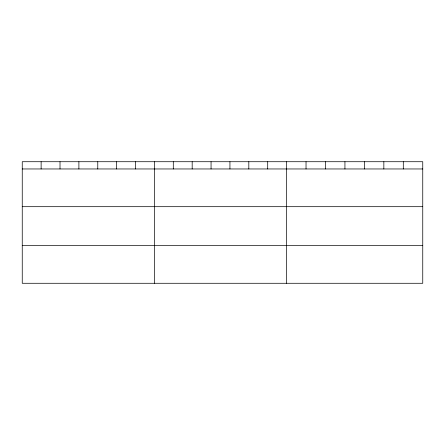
<?xml version="1.0" encoding="UTF-8"?>
<svg xmlns="http://www.w3.org/2000/svg" width="445" height="445" viewBox="0 0 445 445"><rect width="100%" height="100%" fill="white"/><g stroke="black" fill="none" stroke-linecap="round" stroke-linejoin="round"><path stroke-width="0.67" d="M422.75 206.686L422.75 161.719L22.25 161.719L22.25 283.281L422.75 283.281L422.75 206.686L22.25 206.686M22.25 168.961L422.75 168.961M22.25 245.557L422.75 245.557M403.298 161.719L403.298 168.961M383.846 161.719L383.846 168.961M364.394 161.719L364.394 168.961M344.936 161.719L344.936 168.961M325.484 161.719L325.484 168.961M306.032 161.719L306.032 168.961M286.58 161.719L286.58 283.281M267.701 161.719L267.701 168.961M248.816 161.719L248.816 168.961M229.937 161.719L229.937 168.961M211.058 161.719L211.058 168.961M192.179 161.719L192.179 168.961M173.294 161.719L173.294 168.961M154.415 161.719L154.415 283.281M135.536 161.719L135.536 168.961M116.651 161.719L116.651 168.961M97.772 161.719L97.772 168.961M78.893 161.719L78.893 168.961M60.014 161.719L60.014 168.961M41.129 161.719L41.129 168.961"/></g></svg>
